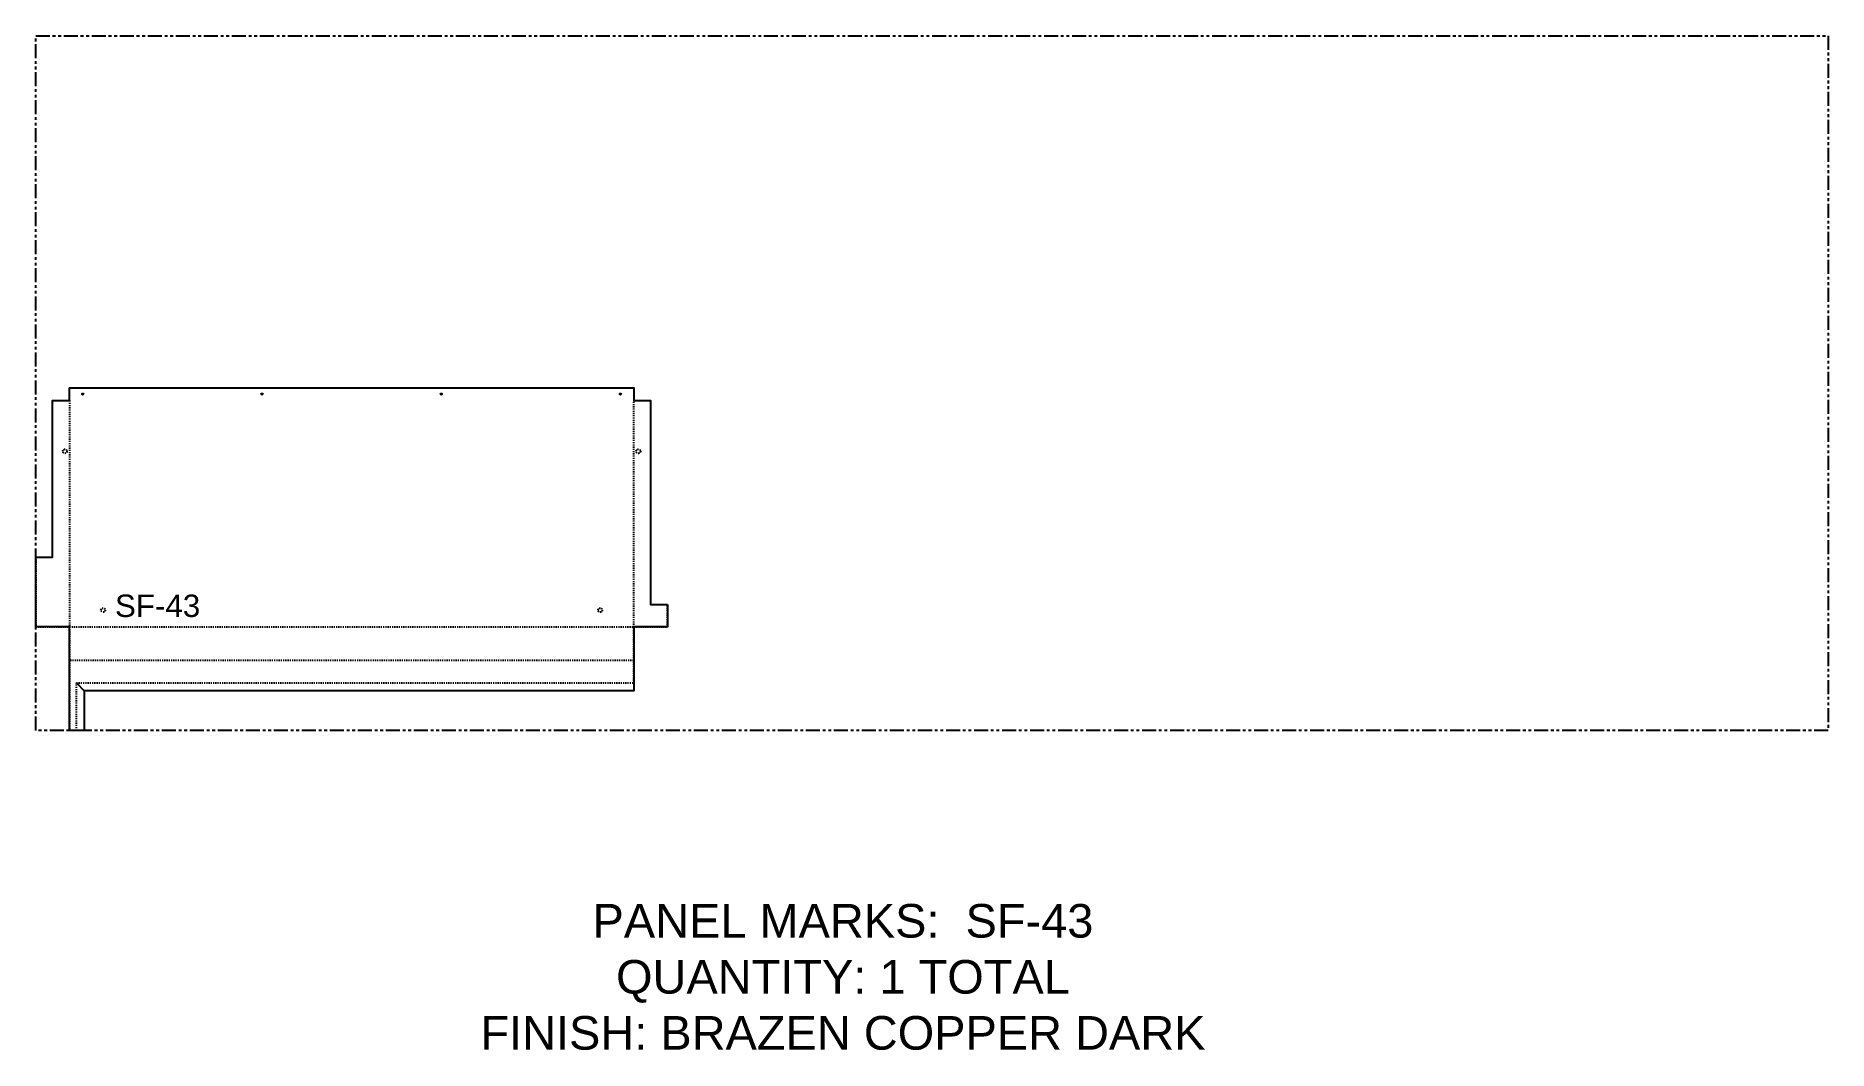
# Model space of a CAD drawing. Header units: inches. Extents: x 0 to 160, y -29 to 62.
import ezdxf

# ---------------------------------------------------------------- set-up
doc = ezdxf.new("R2010")
doc.units = ezdxf.units.IN
doc.header["$MEASUREMENT"] = 0
doc.linetypes.add('HIDDEN', pattern=[0.375, 0.25, -0.125])
doc.linetypes.add('PHANTOM', pattern=[2.5, 1.25, -0.25, 0.25, -0.25, 0.25, -0.25])
for name, color, linetype in [('CUT', 7, 'Continuous'), ('DIMS', 1, 'Continuous'), ('HOLES', 6, 'Continuous'), ('RELIEF', 82, 'Continuous'), ('ROUT', 1, 'HIDDEN'), ('SHEET', 5, 'PHANTOM'), ('TEXT', 2, 'PHANTOM'), ('WEEPS', 3, 'HIDDEN')]:
    doc.layers.add(name, color=color, linetype=linetype)
doc.styles.get("Standard").update_dxf_attribs({"font": 'arial.ttf'})

msp = doc.modelspace()

# ---------------------------------------------------------------- linework, layer by layer
at = {"layer": 'CUT', "ltscale": 0.25}
msp.add_lwpolyline([(56.38, 11.24), (56.38, 9.24), (53.37, 9.24), (53.37, 3.55), (4.31, 3.55), (4.31, 0), (3, 0), (3, 9.24), (0, 9.24), (0, 15.47), (1.5, 15.47), (1.5, 29.45), (3, 29.45), (3, 30.58), (53.37, 30.58), (53.37, 29.45), (54.88, 29.45), (54.88, 11.24)], close=True, dxfattribs=at)
at = {"layer": 'HOLES', "ltscale": 0.25}
for centre in [(4.19, 30.02), (20.19, 30.02), (36.19, 30.02), (52.19, 30.02)]:
    msp.add_circle(centre, 0.0625, dxfattribs=at)
at = {"layer": 'RELIEF'}
msp.add_line((4.31, 3.55), (3.71, 4.15), dxfattribs=at)
at = {"layer": 'ROUT', "ltscale": 0.25}
for p, q in [((3, 29.45), (3, 0)), ((53.37, 6.24), (3, 6.24))]:
    msp.add_line(p, q, dxfattribs=at)
for points in [[(3.62, 0), (3.62, 4.24), (53.37, 4.24), (53.37, 29.45)], [(0, 15.47), (0, 9.24), (56.38, 9.24), (56.38, 11.24)]]:
    msp.add_lwpolyline(points, dxfattribs=at)
at = {"layer": 'SHEET'}
msp.add_lwpolyline([(0, 62), (160, 62), (160, 0), (0, 0)], close=True, dxfattribs=at)
at = {"layer": 'WEEPS', "ltscale": 0.25}
for centre in [(2.59, 24.92), (53.78, 24.92), (6, 10.74), (50.38, 10.74)]:
    msp.add_circle(centre, 0.188, dxfattribs=at)

# ---------------------------------------------------------------- texts
at = {"layer": 'DIMS', "ltscale": 0.25, "insert": (10.87, 12.13), "char_height": 2, "attachment_point": 2}
msp.add_mtext_dynamic_manual_height_columns('SF-43', width=3.0859, gutter_width=10, heights=[0], dxfattribs=at)
at = {"layer": 'TEXT', "insert": (72.05, -22.01), "char_height": 3, "attachment_point": 5}
msp.add_mtext_dynamic_manual_height_columns('PANEL MARKS:  SF-43\\PQUANTITY: 1 TOTAL\\PFINISH: BRAZEN COPPER DARK', width=199.7409, gutter_width=1, heights=[0], dxfattribs=at)

doc.saveas('drawing.dxf')
